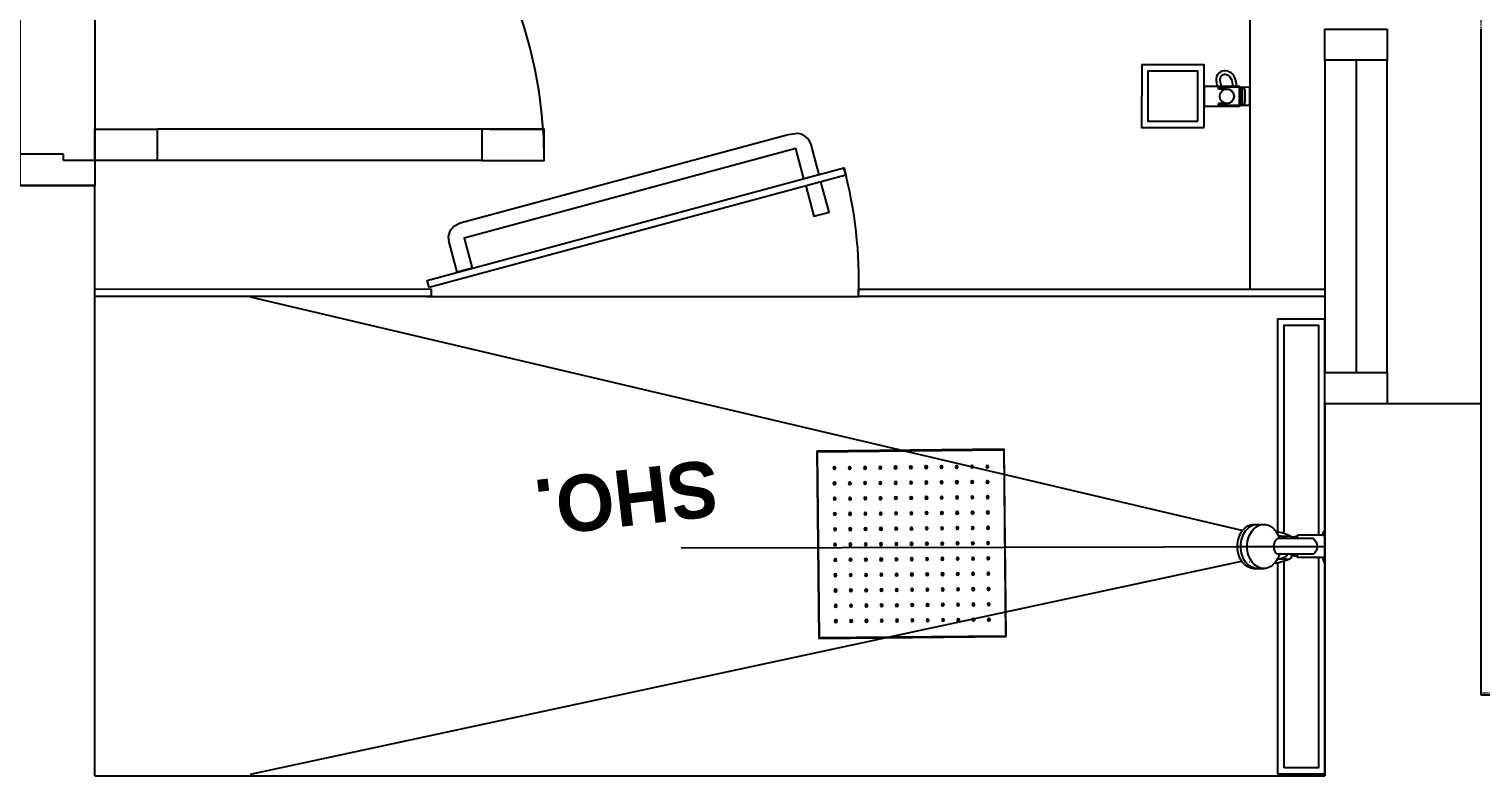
# Model space of a CAD drawing. Extents: x -678889171 to 586587, y -792238163 to 335485.
# Drawn here: x 72664 to 74990, y 56043 to 57239 of the extents above; entities that cross this region are included whole.
import ezdxf
from ezdxf.enums import TextEntityAlignment as Align

# ---------------------------------------------------------------- set-up
doc = ezdxf.new("R2010")
doc.units = 0
doc.header["$MEASUREMENT"] = 0
doc.set_wipeout_variables(frame=1)
for name, pattern in [('XR-A-9TH-FLOOR$0$XR-A-CORE$0$$0$HIDDEN-Z', [3, 2, -1]), ('XR-ATYP39$0$HIDDEN', [0.375, 0.25, -0.125]), ('XR-Ducts$0$XR-A-CORE$0$$0$HIDDEN-Z', [3, 2, -1])]:
    doc.linetypes.add(name, pattern=pattern)
doc.layers.get('0').update_dxf_attribs({"color": 8})
for name, color, linetype in [('XR-A-9TH-FLOOR$0$A-WALL', 252, 'Continuous'), ('XR-ATYP39$0$A-DOOR', 252, 'Continuous'), ('XR-ATYP39$0$A-FLOR-OVHD', 252, 'XR-ATYP39$0$HIDDEN'), ('XR-ATYP39$0$XR-A-TYP-3-5-9-10$0$A-FURN-SANT', 252, 'Continuous'), ('XR-ATYP39$0$XR-A-TYP-3-5-9-10$0$A-GLAZ', 252, 'Continuous'), ('XR-ATYP39$0$XR-A-TYP-3-5-9-10$0$A-GLAZ-FULL', 252, 'Continuous'), ('XR-ATYP39$0$XR-A-TYP-3-5-9-10$0$A-WALL', 252, 'Continuous'), ('XR-ATYP39$0$XR-A-TYP-3-5-9-10$0$I-WIPEOUT', 252, 'Continuous'), ('XR-ATYP39$0$XR-A-TYP-3-5-9-10$0$XR-A-TYP-2-4-6-7-8$0$A-GLAZ', 252, 'Continuous'), ('XR-ATYP39$0$XR-A-TYP-3-5-9-10$0$XREF_3BR$0$WC-SERIAL', 252, 'Continuous')]:
    doc.layers.add(name, color=color, linetype=linetype)
doc.layers.add('XR-A-9TH-FLOOR$0$XR-A-CORE$0$$0$A-DOOR-OVHD', color=252, linetype='XR-A-9TH-FLOOR$0$XR-A-CORE$0$$0$HIDDEN-Z', lineweight=9)
doc.layers.add('XR-Ducts$0$XR-A-CORE$0$$0$A-DOOR-OVHD', color=252, linetype='XR-Ducts$0$XR-A-CORE$0$$0$HIDDEN-Z', lineweight=9)
doc.styles.add('XR-ATYP39$0$XR-A-TYP-3-5-9-10$0$XREF_1BR$0$KZT', font='')
doc.styles.add('XR-ATYP39$0$XR-A-TYP-3-5-9-10$0$XREF_3BR$0$Standard', font='arial.ttf')
doc.styles.get('XR-ATYP39$0$XR-A-TYP-3-5-9-10$0$XREF_1BR$0$KZT').set_extended_font_data('AvantGarde LT Medium', bold=True)

# ---------------------------------------------------------------- blocks, each defined once
blk = doc.blocks.new('XR-Ducts')
at = {"layer": 'XR-Ducts$0$XR-A-CORE$0$$0$A-DOOR-OVHD'}
blk.add_lwpolyline([(77789.9, 42653.7), (81041.4, 42653.7), (81041.4, 47835.4), (77790, 47835.4)], close=True, dxfattribs=at)
blk = doc.blocks.new('XR-ATYP39$0$XR-A-TYP-3-5-9-10$0$Main builing-00$0$210915_PA_Layout$0$Xref_Tower B_01-09F|Gutter1')
blk.add_wipeout([(0, 0), (0, -0.1), (0.1, -0.1), (0.1, 0)]).dxf.layer = 'XR-ATYP39$0$XR-A-TYP-3-5-9-10$0$I-WIPEOUT'
for points in [[(0, 0), (0.1, 0), (0.1, -0.1), (0, -0.1)], [(0.01, -0.01), (0.09, -0.01), (0.09, -0.09), (0.01, -0.09)]]:
    blk.add_lwpolyline(points, close=True)
blk = doc.blocks.new('XR-ATYP39$0$XR-A-TYP-3-5-9-10$0$Main builing-00$0$210915_PA_Layout$0$A$C42064D30')
blk.add_wipeout([(15.7, -72.9), (15.7, -16.2), (14.8, -15.6), (14.8, 0), (-15, 0), (-14.8, -15.6), (-15.7, -16.2), (-15.7, -20.9), (-19.5, -21), (-24.7, -21.8), (-29.7, -23.4), (-34.1, -26.2), (-37.5, -29.9), (-40.1, -34.8), (-40.8, -39.3), (-40.4, -43.4), (-38.8, -47.1), (-36.4, -50.1), (-33, -52.2), (-28.5, -53.7), (-23.9, -53.5), (-19.1, -52.7), (-15.7, -51.7), (-15.7, -45.5), (-19.5, -46.5), (-25, -47.6), (-28.9, -47.6), (-31.1, -46.5), (-33.4, -44.5), (-34.6, -41.5), (-34.6, -38), (-33.8, -35.3), (-32.2, -32.5), (-29.8, -30.5), (-26.1, -28.5), (-21.9, -27.4), (-17.6, -26.8), (-15.7, -26.9), (-15.7, -20.9), (-15.7, -72.9)]).dxf.layer = 'XR-ATYP39$0$XR-A-TYP-3-5-9-10$0$A-FURN-SANT'
at = {"layer": 'XR-ATYP39$0$XR-A-TYP-3-5-9-10$0$A-FURN-SANT'}
for points in [[(-11.5, -50), (-14.5, -50), (-15, 0), (15, 0), (14.5, -50), (11.5, -50)], [(-14.8, -15.6), (-15, 0), (15, 0), (14.8, -15.6)], [(15.7, -16.2), (-15.7, -16.2)], [(-13.5, -14.8), (13.5, -14.8)], [(-12.4, -11.8), (12.4, -11.8)], [(-11.5, -36.4), (-11.5, -50)], [(11.5, -36.4), (11.5, -50)]]:
    blk.add_lwpolyline(points, dxfattribs=at)
for points in [[(-15.6, -20.9, 0.127976), (-30.7, -24, 0.250832), (-40.6, -37.9, 0.487455), (-25.2, -53.6, 0.040635), (-15.7, -51.7, 0.040635)], [(-15.7, -26.9, 0.129566), (-28, -29.4, 0.250832), (-34.7, -38.7, 0.487455), (-25.9, -47.6, 0.048655), (-15.7, -45.5, 0.044421)]]:
    blk.add_lwpolyline(points, format="xyb", dxfattribs=at)
blk.add_lwpolyline([(-15.7, -72.9), (15.7, -72.9), (15.7, -16.2), (13.5, -14.8), (12.4, -11.8), (12.9, -11.2), (12.9, -9.3), (10.9, -7.6), (8.2, -6.9), (-8.2, -6.9), (-10.9, -7.6), (-12.9, -9.3), (-12.9, -11.2), (-12.4, -11.8), (-13.5, -14.8), (-15.7, -16.2)], close=True, dxfattribs=at)
blk.add_circle((0, -36.4), 11.5, dxfattribs=at)
blk.add_arc((0, -36.4), 11.5, 0, 180, dxfattribs=at)
blk = doc.blocks.new('XR-ATYP39$0$XR-A-TYP-3-5-9-10$0$XREF_3BR$0$XREF-1BA$0$11TH FLOOR PLAN EAST TOWER$0$11TH TO 17TH FLOOR PLAN EAST TOWER$0$CEILING SHOWER')
at = {"layer": 'XR-ATYP39$0$XR-A-TYP-3-5-9-10$0$A-FURN-SANT'}
for p, q in [((0, 30), (30, 30)), ((0, 0), (0, 30)), ((0, 30), (0.1, 29.9)), ((0.1, 29.9), (0.1, 0.1)), ((29.9, 29.9), (0.1, 29.9)), ((30, 30), (29.9, 29.9)), ((29.9, 0.1), (29.9, 29.9)), ((30, 30), (30, 0)), ((0.1, 0.1), (0, 0)), ((30, 0), (0, 0)), ((0.1, 0.1), (29.9, 0.1)), ((29.9, 0.1), (30, 0))]:
    blk.add_line(p, q, dxfattribs=at)
for centre, radius in [((2.75, 27.25), 0.2), ((2.75, 27.25), 0.175), ((2.75, 27.25), 0.125), ((2.75, 27.25), 0.05), ((5.2, 27.25), 0.2), ((5.2, 27.25), 0.175), ((5.2, 27.25), 0.125), ((5.2, 27.25), 0.05), ((7.65, 27.25), 0.2), ((7.65, 27.25), 0.175), ((7.65, 27.25), 0.125), ((7.65, 27.25), 0.05), ((10.1, 27.25), 0.2), ((10.1, 27.25), 0.175), ((10.1, 27.25), 0.125), ((10.1, 27.25), 0.05), ((12.55, 27.25), 0.2), ((12.55, 27.25), 0.175), ((12.55, 27.25), 0.125), ((12.55, 27.25), 0.05), ((15, 27.25), 0.2), ((15, 27.25), 0.175), ((15, 27.25), 0.125), ((15, 27.25), 0.05), ((17.45, 27.25), 0.2), ((17.45, 27.25), 0.175), ((17.45, 27.25), 0.125), ((17.45, 27.25), 0.05), ((19.9, 27.25), 0.2), ((19.9, 27.25), 0.175), ((19.9, 27.25), 0.125), ((19.9, 27.25), 0.05), ((22.35, 27.25), 0.2), ((22.35, 27.25), 0.175), ((22.35, 27.25), 0.125), ((22.35, 27.25), 0.05), ((24.8, 27.25), 0.2), ((24.8, 27.25), 0.175), ((24.8, 27.25), 0.125), ((24.8, 27.25), 0.05), ((27.25, 27.25), 0.2), ((27.25, 27.25), 0.175), ((27.25, 27.25), 0.125), ((27.25, 27.25), 0.05), ((2.75, 24.8), 0.2), ((2.75, 24.8), 0.175), ((2.75, 24.8), 0.125), ((2.75, 24.8), 0.05), ((5.2, 24.8), 0.2), ((5.2, 24.8), 0.175), ((5.2, 24.8), 0.125), ((5.2, 24.8), 0.05), ((7.65, 24.8), 0.2), ((7.65, 24.8), 0.175), ((7.65, 24.8), 0.125), ((7.65, 24.8), 0.05), ((10.1, 24.8), 0.2), ((10.1, 24.8), 0.175), ((10.1, 24.8), 0.125), ((10.1, 24.8), 0.05), ((12.55, 24.8), 0.2), ((12.55, 24.8), 0.175), ((12.55, 24.8), 0.125), ((12.55, 24.8), 0.05), ((15, 24.8), 0.2), ((15, 24.8), 0.175), ((15, 24.8), 0.125), ((15, 24.8), 0.05), ((17.45, 24.8), 0.2), ((17.45, 24.8), 0.175), ((17.45, 24.8), 0.125), ((17.45, 24.8), 0.05), ((19.9, 24.8), 0.2), ((19.9, 24.8), 0.175), ((19.9, 24.8), 0.125), ((19.9, 24.8), 0.05), ((22.35, 24.8), 0.2), ((22.35, 24.8), 0.175), ((22.35, 24.8), 0.125), ((22.35, 24.8), 0.05), ((24.8, 24.8), 0.2), ((24.8, 24.8), 0.175), ((24.8, 24.8), 0.125), ((24.8, 24.8), 0.05), ((27.25, 24.8), 0.2), ((27.25, 24.8), 0.175), ((27.25, 24.8), 0.125), ((27.25, 24.8), 0.05), ((2.75, 22.35), 0.2), ((2.75, 22.35), 0.175), ((2.75, 22.35), 0.125), ((2.75, 22.35), 0.05), ((5.2, 22.35), 0.2), ((5.2, 22.35), 0.175), ((5.2, 22.35), 0.125), ((5.2, 22.35), 0.05), ((7.65, 22.35), 0.2), ((7.65, 22.35), 0.175), ((7.65, 22.35), 0.125), ((7.65, 22.35), 0.05), ((10.1, 22.35), 0.2), ((10.1, 22.35), 0.175), ((10.1, 22.35), 0.125), ((10.1, 22.35), 0.05), ((12.55, 22.35), 0.2), ((12.55, 22.35), 0.175), ((12.55, 22.35), 0.125), ((12.55, 22.35), 0.05), ((15, 22.35), 0.2), ((15, 22.35), 0.175), ((15, 22.35), 0.125), ((15, 22.35), 0.05), ((17.45, 22.35), 0.2), ((17.45, 22.35), 0.175), ((17.45, 22.35), 0.125), ((17.45, 22.35), 0.05), ((19.9, 22.35), 0.2), ((19.9, 22.35), 0.175), ((19.9, 22.35), 0.125), ((19.9, 22.35), 0.05), ((22.35, 22.35), 0.2), ((22.35, 22.35), 0.175), ((22.35, 22.35), 0.125), ((22.35, 22.35), 0.05), ((24.8, 22.35), 0.2), ((24.8, 22.35), 0.175), ((24.8, 22.35), 0.125), ((24.8, 22.35), 0.05), ((27.25, 22.35), 0.2), ((27.25, 22.35), 0.175), ((27.25, 22.35), 0.125), ((27.25, 22.35), 0.05), ((2.75, 19.9), 0.2), ((2.75, 19.9), 0.175), ((2.75, 19.9), 0.125), ((2.75, 19.9), 0.05), ((5.2, 19.9), 0.2), ((5.2, 19.9), 0.175), ((5.2, 19.9), 0.125), ((5.2, 19.9), 0.05), ((7.65, 19.9), 0.2), ((7.65, 19.9), 0.175), ((7.65, 19.9), 0.125), ((7.65, 19.9), 0.05), ((10.1, 19.9), 0.2), ((10.1, 19.9), 0.175), ((10.1, 19.9), 0.125), ((10.1, 19.9), 0.05), ((12.55, 19.9), 0.2), ((12.55, 19.9), 0.175), ((12.55, 19.9), 0.125), ((12.55, 19.9), 0.05), ((15, 19.9), 0.2), ((15, 19.9), 0.175), ((15, 19.9), 0.125), ((15, 19.9), 0.05), ((17.45, 19.9), 0.2), ((17.45, 19.9), 0.175), ((17.45, 19.9), 0.125), ((17.45, 19.9), 0.05), ((19.9, 19.9), 0.2), ((19.9, 19.9), 0.175), ((19.9, 19.9), 0.125), ((19.9, 19.9), 0.05), ((22.35, 19.9), 0.2), ((22.35, 19.9), 0.175), ((22.35, 19.9), 0.125), ((22.35, 19.9), 0.05), ((24.8, 19.9), 0.2), ((24.8, 19.9), 0.175), ((24.8, 19.9), 0.125), ((24.8, 19.9), 0.05), ((27.25, 19.9), 0.2), ((27.25, 19.9), 0.175), ((27.25, 19.9), 0.125), ((27.25, 19.9), 0.05), ((2.75, 17.45), 0.2), ((2.75, 17.45), 0.175), ((2.75, 17.45), 0.125), ((2.75, 17.45), 0.05), ((5.2, 17.45), 0.2), ((5.2, 17.45), 0.175), ((5.2, 17.45), 0.125), ((5.2, 17.45), 0.05), ((7.65, 17.45), 0.2), ((7.65, 17.45), 0.175), ((7.65, 17.45), 0.125), ((7.65, 17.45), 0.05), ((10.1, 17.45), 0.2), ((10.1, 17.45), 0.175), ((10.1, 17.45), 0.125), ((10.1, 17.45), 0.05), ((12.55, 17.45), 0.2), ((12.55, 17.45), 0.175), ((12.55, 17.45), 0.125), ((12.55, 17.45), 0.05), ((15, 17.45), 0.2), ((15, 17.45), 0.175), ((15, 17.45), 0.125), ((15, 17.45), 0.05), ((17.45, 17.45), 0.2), ((17.45, 17.45), 0.175), ((17.45, 17.45), 0.125), ((17.45, 17.45), 0.05), ((19.9, 17.45), 0.2), ((19.9, 17.45), 0.175), ((19.9, 17.45), 0.125), ((19.9, 17.45), 0.05), ((22.35, 17.45), 0.2), ((22.35, 17.45), 0.175), ((22.35, 17.45), 0.125), ((22.35, 17.45), 0.05), ((24.8, 17.45), 0.2), ((24.8, 17.45), 0.175), ((24.8, 17.45), 0.125), ((24.8, 17.45), 0.05), ((27.25, 17.45), 0.2), ((27.25, 17.45), 0.175), ((27.25, 17.45), 0.125), ((27.25, 17.45), 0.05), ((2.75, 15), 0.2), ((2.75, 15), 0.175), ((2.75, 15), 0.125), ((2.75, 15), 0.05), ((5.2, 15), 0.2), ((5.2, 15), 0.175), ((5.2, 15), 0.125), ((5.2, 15), 0.05), ((7.65, 15), 0.2), ((7.65, 15), 0.175), ((7.65, 15), 0.125), ((7.65, 15), 0.05), ((10.1, 15), 0.2), ((10.1, 15), 0.175), ((10.1, 15), 0.125), ((10.1, 15), 0.05), ((12.55, 15), 0.2), ((12.55, 15), 0.175), ((12.55, 15), 0.125), ((12.55, 15), 0.05), ((15, 15), 0.2), ((15, 15), 0.175), ((15, 15), 0.125), ((15, 15), 0.05), ((17.45, 15), 0.2), ((17.45, 15), 0.175), ((17.45, 15), 0.125), ((17.45, 15), 0.05), ((19.9, 15), 0.2), ((19.9, 15), 0.175), ((19.9, 15), 0.125), ((19.9, 15), 0.05), ((22.35, 15), 0.2), ((22.35, 15), 0.175), ((22.35, 15), 0.125), ((22.35, 15), 0.05), ((24.8, 15), 0.2), ((24.8, 15), 0.175), ((24.8, 15), 0.125), ((24.8, 15), 0.05), ((27.25, 15), 0.2), ((27.25, 15), 0.175), ((27.25, 15), 0.125), ((27.25, 15), 0.05), ((2.75, 12.55), 0.2), ((2.75, 12.55), 0.175), ((2.75, 12.55), 0.125), ((2.75, 12.55), 0.05), ((5.2, 12.55), 0.2), ((5.2, 12.55), 0.175), ((5.2, 12.55), 0.125), ((5.2, 12.55), 0.05), ((7.65, 12.55), 0.2), ((7.65, 12.55), 0.175), ((7.65, 12.55), 0.125), ((7.65, 12.55), 0.05), ((10.1, 12.55), 0.2), ((10.1, 12.55), 0.175), ((10.1, 12.55), 0.125), ((10.1, 12.55), 0.05), ((12.55, 12.55), 0.2), ((12.55, 12.55), 0.175), ((12.55, 12.55), 0.125), ((12.55, 12.55), 0.05), ((15, 12.55), 0.2), ((15, 12.55), 0.175), ((15, 12.55), 0.125), ((15, 12.55), 0.05), ((17.45, 12.55), 0.2), ((17.45, 12.55), 0.175), ((17.45, 12.55), 0.125), ((17.45, 12.55), 0.05), ((19.9, 12.55), 0.2), ((19.9, 12.55), 0.175), ((19.9, 12.55), 0.125), ((19.9, 12.55), 0.05), ((22.35, 12.55), 0.2), ((22.35, 12.55), 0.175), ((22.35, 12.55), 0.125), ((22.35, 12.55), 0.05), ((24.8, 12.55), 0.2), ((24.8, 12.55), 0.175), ((24.8, 12.55), 0.125), ((24.8, 12.55), 0.05), ((27.25, 12.55), 0.2), ((27.25, 12.55), 0.175), ((27.25, 12.55), 0.125), ((27.25, 12.55), 0.05), ((2.75, 10.1), 0.2), ((2.75, 10.1), 0.175), ((2.75, 10.1), 0.125), ((2.75, 10.1), 0.05), ((5.2, 10.1), 0.2), ((5.2, 10.1), 0.175), ((5.2, 10.1), 0.125), ((5.2, 10.1), 0.05), ((7.65, 10.1), 0.2), ((7.65, 10.1), 0.175), ((7.65, 10.1), 0.125), ((7.65, 10.1), 0.05), ((10.1, 10.1), 0.2), ((10.1, 10.1), 0.175), ((10.1, 10.1), 0.125), ((10.1, 10.1), 0.05), ((12.55, 10.1), 0.2), ((12.55, 10.1), 0.175), ((12.55, 10.1), 0.125), ((12.55, 10.1), 0.05), ((15, 10.1), 0.2), ((15, 10.1), 0.175), ((15, 10.1), 0.125), ((15, 10.1), 0.05), ((17.45, 10.1), 0.2), ((17.45, 10.1), 0.175), ((17.45, 10.1), 0.125), ((17.45, 10.1), 0.05), ((19.9, 10.1), 0.2), ((19.9, 10.1), 0.175), ((19.9, 10.1), 0.125), ((19.9, 10.1), 0.05), ((22.35, 10.1), 0.2), ((22.35, 10.1), 0.175), ((22.35, 10.1), 0.125), ((22.35, 10.1), 0.05), ((24.8, 10.1), 0.2), ((24.8, 10.1), 0.175), ((24.8, 10.1), 0.125), ((24.8, 10.1), 0.05), ((27.25, 10.1), 0.2), ((27.25, 10.1), 0.175), ((27.25, 10.1), 0.125), ((27.25, 10.1), 0.05), ((2.75, 7.65), 0.2), ((2.75, 7.65), 0.175), ((2.75, 7.65), 0.125), ((2.75, 7.65), 0.05), ((5.2, 7.65), 0.2), ((5.2, 7.65), 0.175), ((5.2, 7.65), 0.125), ((5.2, 7.65), 0.05), ((7.65, 7.65), 0.2), ((7.65, 7.65), 0.175), ((7.65, 7.65), 0.125), ((7.65, 7.65), 0.05), ((10.1, 7.65), 0.2), ((10.1, 7.65), 0.175), ((10.1, 7.65), 0.125), ((10.1, 7.65), 0.05), ((12.55, 7.65), 0.2), ((12.55, 7.65), 0.175), ((12.55, 7.65), 0.125), ((12.55, 7.65), 0.05), ((15, 7.65), 0.2), ((15, 7.65), 0.175), ((15, 7.65), 0.125), ((15, 7.65), 0.05), ((17.45, 7.65), 0.2), ((17.45, 7.65), 0.175), ((17.45, 7.65), 0.125), ((17.45, 7.65), 0.05), ((19.9, 7.65), 0.2), ((19.9, 7.65), 0.175), ((19.9, 7.65), 0.125), ((19.9, 7.65), 0.05), ((22.35, 7.65), 0.2), ((22.35, 7.65), 0.175), ((22.35, 7.65), 0.125), ((22.35, 7.65), 0.05), ((24.8, 7.65), 0.2), ((24.8, 7.65), 0.175), ((24.8, 7.65), 0.125), ((24.8, 7.65), 0.05), ((27.25, 7.65), 0.2), ((27.25, 7.65), 0.175), ((27.25, 7.65), 0.125), ((27.25, 7.65), 0.05), ((2.75, 5.2), 0.2), ((2.75, 5.2), 0.175), ((2.75, 5.2), 0.125), ((2.75, 5.2), 0.05), ((5.2, 5.2), 0.2), ((5.2, 5.2), 0.175), ((5.2, 5.2), 0.125), ((5.2, 5.2), 0.05), ((7.65, 5.2), 0.2), ((7.65, 5.2), 0.175), ((7.65, 5.2), 0.125), ((7.65, 5.2), 0.05), ((10.1, 5.2), 0.2), ((10.1, 5.2), 0.175), ((10.1, 5.2), 0.125), ((10.1, 5.2), 0.05), ((12.55, 5.2), 0.2), ((12.55, 5.2), 0.175), ((12.55, 5.2), 0.125), ((12.55, 5.2), 0.05), ((15, 5.2), 0.2), ((15, 5.2), 0.175), ((15, 5.2), 0.125), ((15, 5.2), 0.05), ((17.45, 5.2), 0.2), ((17.45, 5.2), 0.175), ((17.45, 5.2), 0.125), ((17.45, 5.2), 0.05), ((19.9, 5.2), 0.2), ((19.9, 5.2), 0.175), ((19.9, 5.2), 0.125), ((19.9, 5.2), 0.05), ((22.35, 5.2), 0.2), ((22.35, 5.2), 0.175), ((22.35, 5.2), 0.125), ((22.35, 5.2), 0.05), ((24.8, 5.2), 0.2), ((24.8, 5.2), 0.175), ((24.8, 5.2), 0.125), ((24.8, 5.2), 0.05), ((27.25, 5.2), 0.2), ((27.25, 5.2), 0.175), ((27.25, 5.2), 0.125), ((27.25, 5.2), 0.05), ((2.75, 2.75), 0.2), ((2.75, 2.75), 0.175), ((2.75, 2.75), 0.125), ((2.75, 2.75), 0.05), ((5.2, 2.75), 0.2), ((5.2, 2.75), 0.175), ((5.2, 2.75), 0.125), ((5.2, 2.75), 0.05), ((7.65, 2.75), 0.2), ((7.65, 2.75), 0.175), ((7.65, 2.75), 0.125), ((7.65, 2.75), 0.05), ((10.1, 2.75), 0.2), ((10.1, 2.75), 0.175), ((10.1, 2.75), 0.125), ((10.1, 2.75), 0.05), ((12.55, 2.75), 0.2), ((12.55, 2.75), 0.175), ((12.55, 2.75), 0.125), ((12.55, 2.75), 0.05), ((15, 2.75), 0.2), ((15, 2.75), 0.175), ((15, 2.75), 0.125), ((15, 2.75), 0.05), ((17.45, 2.75), 0.2), ((17.45, 2.75), 0.175), ((17.45, 2.75), 0.125), ((17.45, 2.75), 0.05), ((19.9, 2.75), 0.2), ((19.9, 2.75), 0.175), ((19.9, 2.75), 0.125), ((19.9, 2.75), 0.05), ((22.35, 2.75), 0.2), ((22.35, 2.75), 0.175), ((22.35, 2.75), 0.125), ((22.35, 2.75), 0.05), ((24.8, 2.75), 0.2), ((24.8, 2.75), 0.175), ((24.8, 2.75), 0.125), ((24.8, 2.75), 0.05), ((27.25, 2.75), 0.2), ((27.25, 2.75), 0.175), ((27.25, 2.75), 0.125), ((27.25, 2.75), 0.05)]:
    blk.add_circle(centre, radius, dxfattribs=at)
blk = doc.blocks.new('XR-ATYP39$0$XR-A-TYP-3-5-9-10$0$XREF_3BR$0$Ct370p')
at = {"layer": 'XR-ATYP39$0$XR-A-TYP-3-5-9-10$0$XREF_3BR$0$WC-SERIAL', "style": 'XR-ATYP39$0$XR-A-TYP-3-5-9-10$0$XREF_3BR$0$Standard', "flags": 3}
blk.add_attdef('SERIAL', text='', height=0.0236, dxfattribs=at).set_placement((0.0131, 0.0545), align=Align.TOP_CENTER)
blk.add_wipeout([(-0.0284, -0.0817), (-0.0328, -0.0877), (-0.0353, -0.0974), (-0.0351, -0.1), (-0.0353, -0.1131), (-0.0347, -0.1181), (-0.034, -0.1203), (-0.0317, -0.1247), (-0.0305, -0.1264), (-0.0283, -0.1289), (-0.025, -0.1318), (-0.0214, -0.1342), (-0.0173, -0.1363), (-0.007, -0.1391), (0, -0.1396), (0.0056, -0.1393), (0.0139, -0.1375), (0.0202, -0.1349), (0.0223, -0.1337), (0.0257, -0.1313), (0.0275, -0.1297), (0.0294, -0.1278), (0.0318, -0.1246), (0.0328, -0.1228), (0.0339, -0.1205), (0.0347, -0.1181), (0.0351, -0.1163), (0.0352, -0.1149), (0.0353, -0.0988), (0.0352, -0.095), (0.0343, -0.0912), (0.0336, -0.0892), (0.0328, -0.0877), (0.0304, -0.0841), (0.0286, -0.0818), (0.0263, -0.0797), (0.0241, -0.078), (0.0232, -0.073), (0.0221, -0.0684), (0.0212, -0.0654), (0.0202, -0.0623), (0.0191, -0.0595), (0.0164, -0.0535), (0.0148, -0.0535), (0.0157, -0.044), (0.0179, -0.044), (0.0179, -0.0034), (0.0201, -0.0028), (0.0219, -0.0021), (0.0219, -0.0021), (0.024, -0.0011), (0.0256, 0), (-0.0256, 0), (-0.0238, -0.001), (-0.0219, -0.0019), (-0.0206, -0.0024), (-0.0206, -0.0024), (-0.0195, -0.0027), (-0.0179, -0.0031), (-0.0179, -0.044), (-0.0157, -0.044), (-0.0156, -0.0459), (-0.0155, -0.0469), (-0.0153, -0.0487), (-0.0152, -0.0502), (-0.0151, -0.0513), (-0.0148, -0.0535), (-0.0183, -0.0535), (-0.0194, -0.0554), (-0.0208, -0.0581), (-0.0225, -0.0617), (-0.0241, -0.0657), (-0.0249, -0.0682), (-0.0254, -0.0702), (-0.0259, -0.0721), (-0.0263, -0.0738), (-0.0267, -0.0755), (-0.0271, -0.0777), (-0.0272, -0.0789), (-0.0274, -0.0807)]).dxf.layer = 'XR-ATYP39$0$XR-A-TYP-3-5-9-10$0$I-WIPEOUT'
for p, q in [((-0.0179, 0.0001), (-0.0179, -0.0031)), ((0.0179, -0.0034), (0.0179, 0)), ((-0.0179, -0.0031), (-0.0179, -0.044)), ((-0.0125, -0.0179), (-0.0125, -0.044)), ((0.0125, -0.0179), (0.0125, -0.044)), ((0.0179, -0.0034), (0.0179, -0.044)), ((-0.0157, -0.044), (-0.0179, -0.044)), ((-0.0125, -0.044), (-0.0157, -0.044)), ((-0.0125, -0.044), (-0.0125, -0.0449)), ((-0.0125, -0.0449), (-0.0125, -0.0726)), ((0.0157, -0.044), (0.0125, -0.044)), ((0.0125, -0.044), (0.0125, -0.0449)), ((0.0125, -0.0449), (0.0125, -0.0726)), ((0.0179, -0.044), (0.0157, -0.044)), ((-0.0125, -0.0726), (-0.0125, -0.0755)), ((0.0125, -0.0726), (0.0125, -0.0755)), ((-0.0353, -0.1131), (-0.0353, -0.0974)), ((0.0353, -0.1131), (0.0353, -0.0974)), ((-0.025, -0.1197), (-0.025, -0.1203))]:
    blk.add_line(p, q)
for points in [[(-0.0256, 0, 0.077689), (-0.0179, -0.0031)], [(0.0179, -0.0034, 0.114656), (0.0256, 0, -2.040379)], [(-0.0157, -0.044, 0.011754), (-0.0148, -0.0535, 0.871529)], [(0.0157, -0.044, -0.011754), (0.0148, -0.0535, -0.871529)], [(-0.0146, -0.0535), (-0.0183, -0.0535, 0.109472), (-0.0274, -0.0807, 0.086388)], [(-0.0199, -0.0754, 0.02661), (-0.0202, -0.0569, 42.430898)], [(-0.0125, -0.059, 0.178938), (-0.02, -0.0699, -7.981732)], [(-0.0125, -0.0535), (-0.0146, -0.0535, 0.161895)], [(0.0148, -0.0535), (0.0125, -0.0535, 0.161895)], [(0.0169, -0.0699, 0.122998), (0.0125, -0.0617, -7.981732)], [(0.0164, -0.0535), (0.0148, -0.0535, 0.161895)], [(0.0241, -0.078, 0.079947), (0.0164, -0.0535, -0.237182)], [(0.0169, -0.0741, -0.017041), (0.0168, -0.0551, -135.175436)], [(-0.0274, -0.0807, 0.011783), (-0.0284, -0.0817, 0.065531), (-0.0328, -0.0877, 0.126727), (-0.0353, -0.0974, 0.126727)], [(-0.0125, -0.0726, 0.007696), (-0.0139, -0.073, 0.085827), (-0.025, -0.0786, 0.02845), (-0.0274, -0.0807, 0.126727)], [(0.0241, -0.078, 0.078791), (0.0139, -0.073, 0.007696), (0.0125, -0.0726, 0.075508)], [(0.0353, -0.0974, 0.126727), (0.0328, -0.0877, 0.075666), (0.0276, -0.0809, 0.030149), (0.025, -0.0786, 0.006989), (0.0241, -0.078, 0.007696)], [(-0.0353, -0.0974, 0.126727), (-0.0328, -0.1071, 0.106057), (-0.025, -0.1161, 0.085827), (-0.0139, -0.1218, 0.075508), (0, -0.1239, 0.075508), (0.0139, -0.1218, 0.085827), (0.025, -0.1161, 0.106057), (0.0328, -0.1071, 0.126727), (0.0353, -0.0974, 0.126727)], [(-0.0353, -0.1078, 0.126727), (-0.0328, -0.1175, 0.106057), (-0.025, -0.1266, 0.085827), (-0.0139, -0.1322, 0.075508), (0, -0.1343, 0.075508), (0.0139, -0.1322, 0.085827), (0.025, -0.1266, 0.106057), (0.0328, -0.1175, 0.126727), (0.0353, -0.1078, 0.126727)], [(-0.0353, -0.1131, 0.126727), (-0.0328, -0.1228, 0.106057), (-0.025, -0.1318, 0.07797), (-0.015, -0.1371, 0.007804), (-0.0139, -0.1375, 0.075508), (0, -0.1396, 0.075508), (0.0139, -0.1375, 0.007804), (0.015, -0.1371, 0.07797), (0.025, -0.1318, 0.106057), (0.0328, -0.1228, 0.126727), (0.0353, -0.1131, 0.126727)], [(0.0353, -0.0988, 0.018272), (0.0353, -0.0974, 0.126727)]]:
    blk.add_lwpolyline(points, format="xyb")
blk.add_lwpolyline([(0.0256, 0), (-0.0256, 0)])
for centre, start, end in [((0, -0.0282), 39.4183, 140.5817), ((0, -0.0652), 219.4183, 320.5817)]:
    blk.add_arc(centre, 0.0162, start, end)
blk.add_point((0, 0))
blk.add_point((0, 0))
blk = doc.blocks.new('*U1484')
at = {"layer": 'XR-ATYP39$0$XR-A-TYP-3-5-9-10$0$XR-A-TYP-2-4-6-7-8$0$A-GLAZ'}
for p, q in [((80476.1, 59997.1), (79976.1, 59997.1)), ((79976.1, 59947.1), (80476.1, 59947.1)), ((79976.1, 59897.1), (80476.1, 59897.1))]:
    blk.add_line(p, q, dxfattribs=at)
blk.add_lwpolyline([(79926.1, 60147.1), (80526.1, 60147.1)], dxfattribs=at)
for points in [[(79926.1, 59997.1), (79976.1, 59997.1), (79976.1, 59897.1), (79926.1, 59897.1)], [(80476.1, 59997.1), (80526.1, 59997.1), (80526.1, 59897.1), (80476.1, 59897.1)]]:
    blk.add_lwpolyline(points, close=True, dxfattribs=at)
blk = doc.blocks.new('*U1485')
for p, q in [((710, 720), (710, 200)), ((760, 720), (760, 200)), ((0, -20), (0, 100)), ((40, 100), (0, 100)), ((40, 100), (40, 50)), ((760, 100), (760, 50)), ((760, 100), (800, 100)), ((800, -20), (800, 100)), ((40, 50), (50, 50)), ((50, 50), (50, -20)), ((750, 50), (750, -20)), ((760, 50), (750, 50)), ((50, -20), (0, -20)), ((750, -20), (800, -20))]:
    blk.add_line(p, q)
for points in [[(710, 720), (760, 720), (760, 820), (710, 820), (710, 733), (710, 820)], [(710, 200), (760, 200), (760, 100), (710, 100), (710, 187)]]:
    blk.add_lwpolyline(points, close=True)
blk.add_arc((760, 100), 720, 90, 180)
at = {"layer": 'XR-ATYP39$0$A-FLOR-OVHD'}
for p, q in [((40, 100), (760, 100)), ((50, -20), (750, -20))]:
    blk.add_line(p, q, dxfattribs=at)
blk = doc.blocks.new('XR-ATYP39')
at = {"layer": 'XR-ATYP39$0$XR-A-TYP-3-5-9-10$0$A-FURN-SANT', "extrusion": (-1.91581e-10, 2.95419e-09, 1), "elevation": 0}
blk.add_lwpolyline([(76680.7, 43547.9), (76695.6, 43550), (76701.4, 43548.6), (76705.2, 43546.9), (76713, 43539.8), (76716.8, 43531.7), (76729.8, 43483.4), (76705.7, 43476.9), (76692.7, 43525.2), (76161.6, 43382), (76174.7, 43333.7), (76150.5, 43327.2), (76137.5, 43375.5), (76136.8, 43384.7), (76140, 43394.5), (76145.1, 43400.8), (76155.1, 43406.2)], close=True, dxfattribs=at)
blk.add_lwpolyline([(76708.8, 43465.3), (76721.8, 43417.1), (76746, 43423.6), (76733, 43471.9)], dxfattribs=at)
at = {"layer": 'XR-ATYP39$0$XR-A-TYP-3-5-9-10$0$A-GLAZ', "extrusion": (-1.91581e-10, 2.95419e-09, 1), "elevation": 0}
for points in [[(76105.4, 43302.6), (76102.2, 43314.2), (76769.9, 43494.2), (76773, 43482.7)], [(77540, 43300.2), (77540, 43288.2), (76793.1, 43288.2), (76793.2, 43300.2)]]:
    blk.add_lwpolyline(points, close=True, dxfattribs=at)
blk.add_lwpolyline([(75570, 43300.5), (76108.7, 43300.2), (76108.7, 43288.2), (75570, 43288.5)], dxfattribs=at)
at = {"layer": 'XR-ATYP39$0$XR-A-TYP-3-5-9-10$0$A-GLAZ-FULL', "extrusion": (-1.91581e-10, 2.95419e-09, 1), "elevation": 0}
blk.add_lwpolyline([(76101.5, 43288.3), (76793.1, 43288.2)], dxfattribs=at)
at = {"layer": 'XR-ATYP39$0$XR-A-TYP-3-5-9-10$0$A-GLAZ-FULL'}
blk.add_arc((76099.2, 43313.7, 0), 694.6, 357.8294, 15.0692, dxfattribs=at)
at = {"layer": 'XR-ATYP39$0$XR-A-TYP-3-5-9-10$0$A-WALL'}
for p, q in [((75570, 43466.2), (75450, 43466.2, 0)), ((75570, 42520.8), (75570, 43466.2)), ((77790, 43116.6), (77790, 42650.8)), ((77790, 42650.8), (78644.9, 42650.8))]:
    blk.add_line(p, q, dxfattribs=at)
at = {"layer": 'XR-ATYP39$0$A-DOOR', "extrusion": (0, 0, -1), "xscale": -1.000000000000006, "zscale": -1.000000000000006, "rotation": 90}
blk.add_blockref('*U1485', (-75470, 44266.2, 0), dxfattribs=at)
at = {"layer": 'XR-ATYP39$0$XR-A-TYP-3-5-9-10$0$A-FURN-SANT', "xscale": -999.9999999999884, "yscale": 999.999999999991, "zscale": 999.9999999999989, "rotation": 269.9171104884937}
blk.add_blockref('XR-ATYP39$0$XR-A-TYP-3-5-9-10$0$Main builing-00$0$210915_PA_Layout$0$Xref_Tower B_01-09F|Gutter1', (77346.5, 43559, 0), dxfattribs=at)
at = {"layer": 'XR-ATYP39$0$XR-A-TYP-3-5-9-10$0$A-FURN-SANT', "extrusion": (1.91236e-10, -2.88356e-09, -1), "xscale": 9.999998164084467, "yscale": 9.999998164084467, "zscale": -9.999998164084374, "rotation": 179.4378435952735}
blk.add_blockref('XR-ATYP39$0$XR-A-TYP-3-5-9-10$0$XREF_3BR$0$XREF-1BA$0$11TH FLOOR PLAN EAST TOWER$0$11TH TO 17TH FLOOR PLAN EAST TOWER$0$CEILING SHOWER', (-76726.7, 43040.9, 0), dxfattribs=at)
at = {"layer": 'XR-ATYP39$0$XR-A-TYP-3-5-9-10$0$A-FURN-SANT', "extrusion": (-1.21012e-10, 2.95702e-09, 1), "insert": (76421.6, 42966.6, 0), "char_height": 90, "attachment_point": 5, "text_direction": (-0.993525, -0.113611, 0), "style": 'XR-ATYP39$0$XR-A-TYP-3-5-9-10$0$XREF_1BR$0$KZT'}
blk.add_mtext_dynamic_manual_height_columns('SHO.', width=201.122, gutter_width=905.9, heights=[0], dxfattribs=at)
blk.add_wipeout([(77539.6, 42523.7), (77539.6, 43252.7), (77464.6, 43252.7), (77464.6, 42523.7)]).translate(0, 0, 0).dxf.layer = 'XR-ATYP39$0$XR-A-TYP-3-5-9-10$0$A-FURN-SANT'
at = {"layer": 'XR-ATYP39$0$XR-A-TYP-3-5-9-10$0$A-FURN-SANT', "rotation": 269.9171104884938}
blk.add_blockref('XR-ATYP39$0$XR-A-TYP-3-5-9-10$0$Main builing-00$0$210915_PA_Layout$0$A$C42064D30', (77419.5, 43608.9, 0), dxfattribs=at)
blk.add_wipeout([(77539.6, 42523.7), (77539.6, 43252.7), (77464.6, 43252.7), (77464.6, 42523.7)]).translate(0, 0, 0).dxf.layer = 'XR-ATYP39$0$XR-A-TYP-3-5-9-10$0$A-FURN-SANT'
at = {"layer": 'XR-ATYP39$0$XR-A-TYP-3-5-9-10$0$A-FURN-SANT'}
blk.add_line((77420, 44479.9, 0), (77420, 43300.2, 0), dxfattribs=at)
at = {"layer": 'XR-ATYP39$0$XR-A-TYP-3-5-9-10$0$A-FURN-SANT', "extrusion": (-1.91581e-10, 2.95419e-09, 1), "elevation": 0}
blk.add_lwpolyline([(75819.7, 42523.8), (77515.9, 42888.2), (75819.8, 43287.3)], dxfattribs=at)
at = {"layer": 'XR-ATYP39$0$XR-A-TYP-3-5-9-10$0$A-FURN-SANT', "elevation": 0}
for points in [[(77464.6, 42523.7), (77464.6, 43252.7), (77539.6, 43252.7), (77539.6, 42523.7)], [(77474.6, 42533.7), (77474.6, 43242.7), (77529.6, 43242.7), (77529.6, 42533.7)]]:
    blk.add_lwpolyline(points, close=True, dxfattribs=at)
at = {"layer": 'XR-ATYP39$0$XR-A-TYP-3-5-9-10$0$A-WALL'}
for p, q in [((77790, 43116.6), (77540, 43116.6)), ((75570, 42520.8), (77540, 42520.8))]:
    blk.add_line(p, q, dxfattribs=at)
at = {"layer": 'XR-ATYP39$0$XR-A-TYP-3-5-9-10$0$XR-A-TYP-2-4-6-7-8$0$A-GLAZ', "rotation": 269.9995033120191}
blk.add_blockref('*U1484', (17643.6, 123643.1), dxfattribs=at)
at = {"layer": 'XR-ATYP39$0$XR-A-TYP-3-5-9-10$0$A-FURN-SANT', "extrusion": (1.76078e-10, -6.11301e-09, -1), "xscale": 1000.000000000003, "yscale": 1000.000000000003, "zscale": -1000.000000000001, "rotation": 90.01267032553824}
blk.add_blockref('XR-ATYP39$0$XR-A-TYP-3-5-9-10$0$XREF_3BR$0$Ct370p', (-77539.6, 42888.2, 0), dxfattribs=at)
at = {"layer": 'XR-ATYP39$0$XR-A-TYP-3-5-9-10$0$A-FURN-SANT'}
blk.add_line((76509.3, 42886.2, 0), (77540, 42888.2), dxfattribs=at)
at = {"layer": 'XR-ATYP39$0$XR-A-TYP-3-5-9-10$0$A-WALL'}
blk.add_line((77540, 43116.6), (77540, 42520.8), dxfattribs=at)

msp = doc.modelspace()

# ---------------------------------------------------------------- block references
at = {"layer": 'XR-A-9TH-FLOOR$0$A-WALL'}
msp.add_blockref('XR-Ducts', (-2800.4, 13522.1), dxfattribs=at)

# ---------------------------------------------------------------- next in the draw order: linework, layer by layer
at = {"layer": 'XR-A-9TH-FLOOR$0$XR-A-CORE$0$$0$A-DOOR-OVHD'}
msp.add_lwpolyline([(74989.5, 56175.9), (78240.9, 56175.9), (78241, 61357.5), (74989.5, 61357.5)], close=True, dxfattribs=at)

# ---------------------------------------------------------------- next in the draw order: block references
at = {"layer": 'XR-A-9TH-FLOOR$0$A-WALL'}
msp.add_blockref('XR-ATYP39', (-2800.4, 13522.1), dxfattribs=at)

doc.saveas('drawing.dxf')
